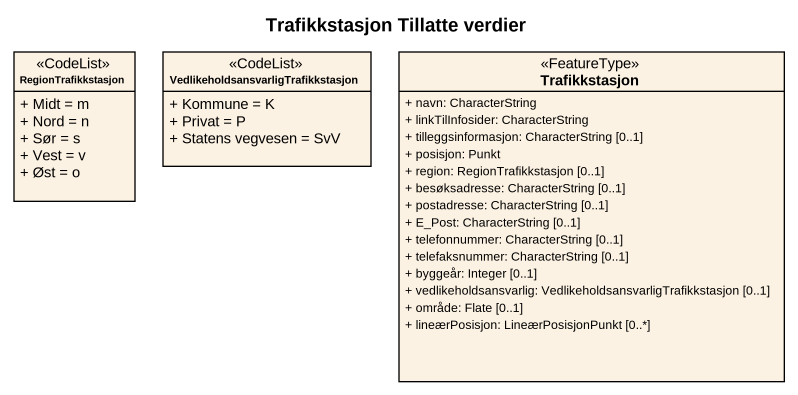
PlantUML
@startuml
title Trafikkstasjon Tillatte verdier
hide circle
hide empty members
skinparam classAttributeIconSize 0
class RegionTrafikkstasjon <<CodeList>> {
  + Midt = m
  + Nord = n
  + Sør = s
  + Vest = v
  + Øst = o
}
class "VedlikeholdsansvarligTrafikkstasjon" as VedlikeholdsansvarligTrafikk <<CodeList>> {
  + Kommune = K
  + Privat = P
  + Statens vegvesen = SvV
}
class Trafikkstasjon <<FeatureType>> {
  + navn: CharacterString
  + linkTilInfosider: CharacterString
  + tilleggsinformasjon: CharacterString [0..1]
  + posisjon: Punkt
  + region: RegionTrafikkstasjon [0..1]
  + besøksadresse: CharacterString [0..1]
  + postadresse: CharacterString [0..1]
  + E_Post: CharacterString [0..1]
  + telefonnummer: CharacterString [0..1]
  + telefaksnummer: CharacterString [0..1]
  + byggeår: Integer [0..1]
  + vedlikeholdsansvarlig: VedlikeholdsansvarligTrafikkstasjon [0..1]
  + område: Flate [0..1]
  + lineærPosisjon: LineærPosisjonPunkt [0..*]
}
@enduml
